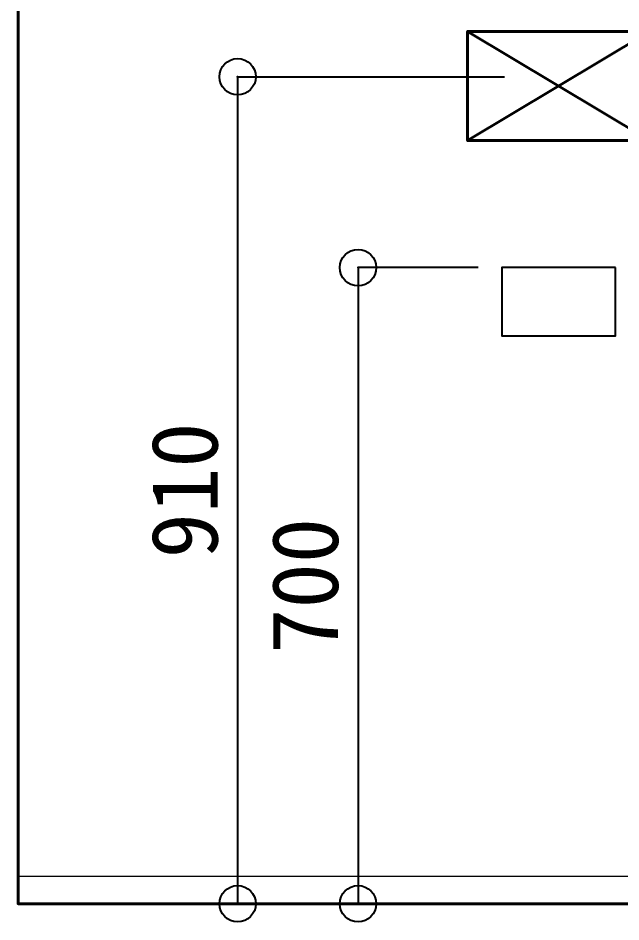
# Model space of a CAD drawing. Units: millimetres at full size, sheet at 1:50. Extents: x -31113 to 29332, y -20209 to 31249.
# Drawn here: x -2833 to -2169, y -1117 to -122 of the extents above; entities that cross this region are included whole.
import ezdxf
from ezdxf.enums import TextEntityAlignment as Align

# ---------------------------------------------------------------- set-up
doc = ezdxf.new("R2010")
doc.units = ezdxf.units.MM
doc.header["$LTSCALE"] = 50
doc.header["$PDMODE"] = 32
doc.header["$PDSIZE"] = 40
for name, color, linetype, lineweight in [('B-3_仕上線(黄)', 3, 'Continuous', 40), ('B-A_文字', 7, 'Continuous', 25), ('B-F_寸法・方位', 7, 'Continuous', 25)]:
    doc.layers.add(name, color=color, linetype=linetype, lineweight=lineweight)
doc.styles.add('ＭＳ ゴシック', font='')
doc.styles.get('ＭＳ ゴシック').set_extended_font_data('MS Gothic')

msp = doc.modelspace()

# ---------------------------------------------------------------- linework, layer by layer
at = {"layer": 'B-3_仕上線(黄)'}
msp.add_lwpolyline([(-2832.6, 1303.29), (-2832.6, -1096.71), (-1420.55, -1096.71)], dxfattribs=at)
at = {"layer": 'B-A_文字', "color": 1, "lineweight": 18}
msp.add_line((-2055.42, -1066.71), (-2832.6, -1066.71), dxfattribs=at)
at = {"layer": 'B-F_寸法・方位', "color": 3, "lineweight": 40}
for p, q in [((-2337.6, -136.9), (-2137.6, -256.89)), ((-2337.6, -256.89), (-2137.6, -136.9))]:
    msp.add_line(p, q, dxfattribs=at)
at = {"layer": 'B-F_寸法・方位'}
for p, q in [((-2590.87, -186.71), (-2590.87, -1096.71)), ((-2590.87, -186.71), (-2297.01, -186.71)), ((-2458.25, -396.71), (-2458.25, -1096.71)), ((-2326, -396.71), (-2458.25, -396.71))]:
    msp.add_line(p, q, dxfattribs=at)
at = {"layer": 'B-F_寸法・方位', "color": 3, "lineweight": 40}
msp.add_lwpolyline([(-2137.6, -136.9), (-2337.6, -136.9), (-2337.6, -256.89), (-2137.6, -256.89)], close=True, dxfattribs=at)
at = {"layer": 'B-F_寸法・方位'}
msp.add_lwpolyline([(-2174.83, -396.71), (-2299.83, -396.71), (-2299.83, -471.71), (-2174.83, -471.71)], close=True, dxfattribs=at)
for p in [(-2590.87, -186.71), (-2458.25, -396.71), (-2590.87, -1096.71), (-2458.25, -1096.71)]:
    msp.add_point(p, dxfattribs=at)

# ---------------------------------------------------------------- texts
at = {"layer": 'B-F_寸法・方位', "style": 'ＭＳ ゴシック'}
for s, p in [('910', (-2590.87, -716.71)), ('700', (-2458.25, -821.71))]:
    msp.add_text(s, height=73.31, rotation=90, dxfattribs=at).set_placement(p, align=Align.BOTTOM_LEFT)

doc.saveas('drawing.dxf')
